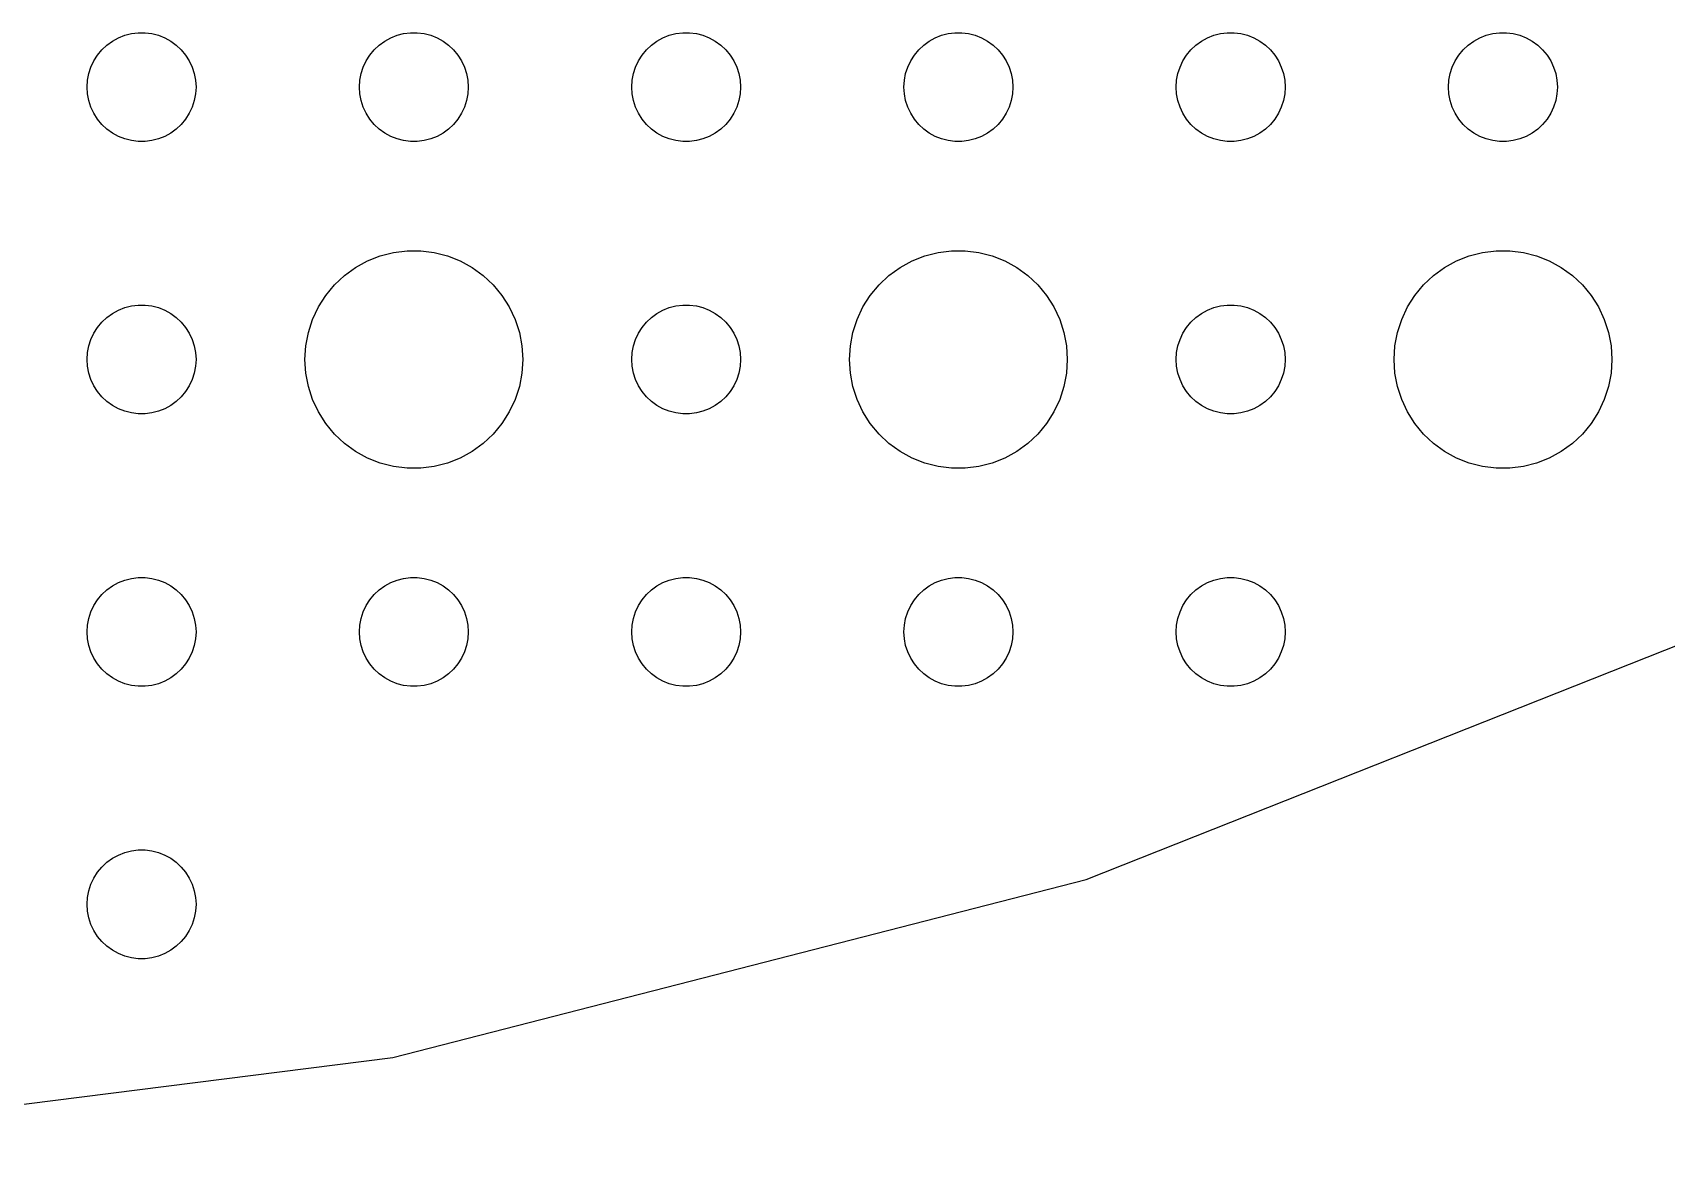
# Model space of a CAD drawing. Header units: metres. Extents: x -157 to 157, y -157 to 157.
# Drawn here: x 19.5 to 64.5, y -156.69 to -126 of the extents above; entities that cross this region are included whole.
import ezdxf

# ---------------------------------------------------------------- set-up
doc = ezdxf.new("R2010")
doc.units = ezdxf.units.M

msp = doc.modelspace()

# ---------------------------------------------------------------- linework, layer by layer
for p, q in [((21.4065, -126.473), (21.5439, -126.344)), ((21.5439, -126.344), (21.6963, -126.234)), ((21.6963, -126.234), (21.8613, -126.143)), ((21.8613, -126.143), (22.0365, -126.073)), ((22.0365, -126.073), (22.2189, -126.027)), ((22.2189, -126.027), (22.4058, -126.003)), ((22.4058, -126.003), (22.5942, -126.003)), ((22.5942, -126.003), (22.7811, -126.027)), ((22.7811, -126.027), (22.9635, -126.073)), ((22.9635, -126.073), (23.1387, -126.143)), ((23.1387, -126.143), (23.3037, -126.234)), ((23.3037, -126.234), (23.4561, -126.344)), ((23.4561, -126.344), (23.5934, -126.473)), ((28.9065, -126.473), (29.0439, -126.344)), ((29.0439, -126.344), (29.1963, -126.234)), ((29.1963, -126.234), (29.3613, -126.143)), ((29.3613, -126.143), (29.5365, -126.073)), ((29.5365, -126.073), (29.7189, -126.027)), ((29.7189, -126.027), (29.9058, -126.003)), ((29.9058, -126.003), (30.0942, -126.003)), ((30.0942, -126.003), (30.2811, -126.027)), ((30.2811, -126.027), (30.4635, -126.073)), ((30.4635, -126.073), (30.6387, -126.143)), ((30.6387, -126.143), (30.8037, -126.234)), ((30.8037, -126.234), (30.9561, -126.344)), ((30.9561, -126.344), (31.0934, -126.473)), ((36.4065, -126.473), (36.5439, -126.344)), ((36.5439, -126.344), (36.6963, -126.234)), ((36.6963, -126.234), (36.8613, -126.143)), ((36.8613, -126.143), (37.0365, -126.073)), ((37.0365, -126.073), (37.2189, -126.027)), ((37.2189, -126.027), (37.4058, -126.003)), ((37.4058, -126.003), (37.5942, -126.003)), ((37.5942, -126.003), (37.7811, -126.027)), ((37.7811, -126.027), (37.9635, -126.073)), ((37.9635, -126.073), (38.1387, -126.143)), ((38.1387, -126.143), (38.3037, -126.234)), ((38.3037, -126.234), (38.4561, -126.344)), ((38.4561, -126.344), (38.5934, -126.473)), ((43.9065, -126.473), (44.0439, -126.344)), ((44.0439, -126.344), (44.1963, -126.234)), ((44.1963, -126.234), (44.3613, -126.143)), ((44.3613, -126.143), (44.5365, -126.073)), ((44.5365, -126.073), (44.7189, -126.027)), ((44.7189, -126.027), (44.9058, -126.003)), ((44.9058, -126.003), (45.0942, -126.003)), ((45.0942, -126.003), (45.2811, -126.027)), ((45.2811, -126.027), (45.4635, -126.073)), ((45.4635, -126.073), (45.6387, -126.143)), ((45.6387, -126.143), (45.8037, -126.234)), ((45.8037, -126.234), (45.9561, -126.344)), ((45.9561, -126.344), (46.0934, -126.473)), ((51.4065, -126.473), (51.5439, -126.344)), ((51.5439, -126.344), (51.6963, -126.234)), ((51.6963, -126.234), (51.8613, -126.143)), ((51.8613, -126.143), (52.0365, -126.073)), ((52.0365, -126.073), (52.2189, -126.027)), ((52.2189, -126.027), (52.4058, -126.003)), ((52.4058, -126.003), (52.5942, -126.003)), ((52.5942, -126.003), (52.7811, -126.027)), ((52.7811, -126.027), (52.9635, -126.073)), ((52.9635, -126.073), (53.1387, -126.143)), ((53.1387, -126.143), (53.3037, -126.234)), ((53.3037, -126.234), (53.4561, -126.344)), ((53.4561, -126.344), (53.5934, -126.473)), ((58.9065, -126.473), (59.0439, -126.344)), ((59.0439, -126.344), (59.1963, -126.234)), ((59.1963, -126.234), (59.3613, -126.143)), ((59.3613, -126.143), (59.5365, -126.073)), ((59.5365, -126.073), (59.7189, -126.027)), ((59.7189, -126.027), (59.9058, -126.003)), ((59.9058, -126.003), (60.0942, -126.003)), ((60.0942, -126.003), (60.2811, -126.027)), ((60.2811, -126.027), (60.4635, -126.073)), ((60.4635, -126.073), (60.6387, -126.143)), ((60.6387, -126.143), (60.8037, -126.234)), ((60.8037, -126.234), (60.9561, -126.344)), ((60.9561, -126.344), (61.0934, -126.473)), ((21.1053, -126.948), (21.1855, -126.777)), ((21.1855, -126.777), (21.2865, -126.618)), ((21.2865, -126.618), (21.4065, -126.473)), ((23.5934, -126.473), (23.7135, -126.618)), ((23.7135, -126.618), (23.8145, -126.777)), ((23.8145, -126.777), (23.8947, -126.948)), ((28.6053, -126.948), (28.6855, -126.777)), ((28.6855, -126.777), (28.7865, -126.618)), ((28.7865, -126.618), (28.9065, -126.473)), ((31.0934, -126.473), (31.2135, -126.618)), ((31.2135, -126.618), (31.3145, -126.777)), ((31.3145, -126.777), (31.3947, -126.948)), ((36.1053, -126.948), (36.1855, -126.777)), ((36.1855, -126.777), (36.2865, -126.618)), ((36.2865, -126.618), (36.4065, -126.473)), ((38.5934, -126.473), (38.7135, -126.618)), ((38.7135, -126.618), (38.8145, -126.777)), ((38.8145, -126.777), (38.8947, -126.948)), ((43.6053, -126.948), (43.6855, -126.777)), ((43.6855, -126.777), (43.7865, -126.618)), ((43.7865, -126.618), (43.9065, -126.473)), ((46.0934, -126.473), (46.2135, -126.618)), ((46.2135, -126.618), (46.3145, -126.777)), ((46.3145, -126.777), (46.3947, -126.948)), ((51.1053, -126.948), (51.1855, -126.777)), ((51.1855, -126.777), (51.2865, -126.618)), ((51.2865, -126.618), (51.4065, -126.473)), ((53.5934, -126.473), (53.7135, -126.618)), ((53.7135, -126.618), (53.8145, -126.777)), ((53.8145, -126.777), (53.8947, -126.948)), ((58.6053, -126.948), (58.6855, -126.777)), ((58.6855, -126.777), (58.7865, -126.618)), ((58.7865, -126.618), (58.9065, -126.473)), ((61.0934, -126.473), (61.2135, -126.618)), ((61.2135, -126.618), (61.3145, -126.777)), ((61.3145, -126.777), (61.3947, -126.948)), ((21, -127.5), (21.0118, -127.312)), ((21.0118, -127.312), (21.0471, -127.127)), ((21.0471, -127.127), (21.1053, -126.948)), ((23.8947, -126.948), (23.9529, -127.127)), ((23.9529, -127.127), (23.9882, -127.312)), ((23.9882, -127.312), (24, -127.5)), ((28.5, -127.5), (28.5118, -127.312)), ((28.5118, -127.312), (28.5471, -127.127)), ((28.5471, -127.127), (28.6053, -126.948)), ((31.3947, -126.948), (31.4529, -127.127)), ((31.4529, -127.127), (31.4882, -127.312)), ((31.4882, -127.312), (31.5, -127.5)), ((36, -127.5), (36.0118, -127.312)), ((36.0118, -127.312), (36.0471, -127.127)), ((36.0471, -127.127), (36.1053, -126.948)), ((38.8947, -126.948), (38.9529, -127.127)), ((38.9529, -127.127), (38.9882, -127.312)), ((38.9882, -127.312), (39, -127.5)), ((43.5, -127.5), (43.5118, -127.312)), ((43.5118, -127.312), (43.5471, -127.127)), ((43.5471, -127.127), (43.6053, -126.948)), ((46.3947, -126.948), (46.4529, -127.127)), ((46.4529, -127.127), (46.4882, -127.312)), ((46.4882, -127.312), (46.5, -127.5)), ((51, -127.5), (51.0118, -127.312)), ((51.0118, -127.312), (51.0471, -127.127)), ((51.0471, -127.127), (51.1053, -126.948)), ((53.8947, -126.948), (53.9529, -127.127)), ((53.9529, -127.127), (53.9882, -127.312)), ((53.9882, -127.312), (54, -127.5)), ((58.5, -127.5), (58.5118, -127.312)), ((58.5118, -127.312), (58.5471, -127.127)), ((58.5471, -127.127), (58.6053, -126.948)), ((61.3947, -126.948), (61.4529, -127.127)), ((61.4529, -127.127), (61.4882, -127.312)), ((61.4882, -127.312), (61.5, -127.5)), ((21.0118, -127.688), (21, -127.5)), ((21.0471, -127.873), (21.0118, -127.688)), ((23.9882, -127.688), (23.9529, -127.873)), ((24, -127.5), (23.9882, -127.688)), ((28.5118, -127.688), (28.5, -127.5)), ((28.5471, -127.873), (28.5118, -127.688)), ((31.4882, -127.688), (31.4529, -127.873)), ((31.5, -127.5), (31.4882, -127.688)), ((36.0118, -127.688), (36, -127.5)), ((36.0471, -127.873), (36.0118, -127.688)), ((38.9882, -127.688), (38.9529, -127.873)), ((39, -127.5), (38.9882, -127.688)), ((43.5118, -127.688), (43.5, -127.5)), ((43.5471, -127.873), (43.5118, -127.688)), ((46.4882, -127.688), (46.4529, -127.873)), ((46.5, -127.5), (46.4882, -127.688)), ((51.0118, -127.688), (51, -127.5)), ((51.0471, -127.873), (51.0118, -127.688)), ((53.9882, -127.688), (53.9529, -127.873)), ((54, -127.5), (53.9882, -127.688)), ((58.5118, -127.688), (58.5, -127.5)), ((58.5471, -127.873), (58.5118, -127.688)), ((61.4882, -127.688), (61.4529, -127.873)), ((61.5, -127.5), (61.4882, -127.688)), ((21.1053, -128.052), (21.0471, -127.873)), ((21.1855, -128.223), (21.1053, -128.052)), ((21.2865, -128.382), (21.1855, -128.223)), ((23.8145, -128.223), (23.7135, -128.382)), ((23.8947, -128.052), (23.8145, -128.223)), ((23.9529, -127.873), (23.8947, -128.052)), ((28.6053, -128.052), (28.5471, -127.873)), ((28.6855, -128.223), (28.6053, -128.052)), ((28.7865, -128.382), (28.6855, -128.223)), ((31.3145, -128.223), (31.2135, -128.382)), ((31.3947, -128.052), (31.3145, -128.223)), ((31.4529, -127.873), (31.3947, -128.052)), ((36.1053, -128.052), (36.0471, -127.873)), ((36.1855, -128.223), (36.1053, -128.052)), ((36.2865, -128.382), (36.1855, -128.223)), ((38.8145, -128.223), (38.7135, -128.382)), ((38.8947, -128.052), (38.8145, -128.223)), ((38.9529, -127.873), (38.8947, -128.052)), ((43.6053, -128.052), (43.5471, -127.873)), ((43.6855, -128.223), (43.6053, -128.052)), ((43.7865, -128.382), (43.6855, -128.223)), ((46.3145, -128.223), (46.2135, -128.382)), ((46.3947, -128.052), (46.3145, -128.223)), ((46.4529, -127.873), (46.3947, -128.052)), ((51.1053, -128.052), (51.0471, -127.873)), ((51.1855, -128.223), (51.1053, -128.052)), ((51.2865, -128.382), (51.1855, -128.223)), ((53.8145, -128.223), (53.7135, -128.382)), ((53.8947, -128.052), (53.8145, -128.223)), ((53.9529, -127.873), (53.8947, -128.052)), ((58.6053, -128.052), (58.5471, -127.873)), ((58.6855, -128.223), (58.6053, -128.052)), ((58.7865, -128.382), (58.6855, -128.223)), ((61.3145, -128.223), (61.2135, -128.382)), ((61.3947, -128.052), (61.3145, -128.223)), ((61.4529, -127.873), (61.3947, -128.052)), ((21.4065, -128.527), (21.2865, -128.382)), ((21.5439, -128.656), (21.4065, -128.527)), ((21.6963, -128.766), (21.5439, -128.656)), ((23.4561, -128.656), (23.3037, -128.766)), ((23.5934, -128.527), (23.4561, -128.656)), ((23.7135, -128.382), (23.5934, -128.527)), ((28.9065, -128.527), (28.7865, -128.382)), ((29.0439, -128.656), (28.9065, -128.527)), ((29.1963, -128.766), (29.0439, -128.656)), ((30.9561, -128.656), (30.8037, -128.766)), ((31.0934, -128.527), (30.9561, -128.656)), ((31.2135, -128.382), (31.0934, -128.527)), ((36.4065, -128.527), (36.2865, -128.382)), ((36.5439, -128.656), (36.4065, -128.527)), ((36.6963, -128.766), (36.5439, -128.656)), ((38.4561, -128.656), (38.3037, -128.766)), ((38.5934, -128.527), (38.4561, -128.656)), ((38.7135, -128.382), (38.5934, -128.527)), ((43.9065, -128.527), (43.7865, -128.382)), ((44.0439, -128.656), (43.9065, -128.527)), ((44.1963, -128.766), (44.0439, -128.656)), ((45.9561, -128.656), (45.8037, -128.766)), ((46.0934, -128.527), (45.9561, -128.656)), ((46.2135, -128.382), (46.0934, -128.527)), ((51.4065, -128.527), (51.2865, -128.382)), ((51.5439, -128.656), (51.4065, -128.527)), ((51.6963, -128.766), (51.5439, -128.656)), ((53.4561, -128.656), (53.3037, -128.766)), ((53.5934, -128.527), (53.4561, -128.656)), ((53.7135, -128.382), (53.5934, -128.527)), ((58.9065, -128.527), (58.7865, -128.382)), ((59.0439, -128.656), (58.9065, -128.527)), ((59.1963, -128.766), (59.0439, -128.656)), ((60.9561, -128.656), (60.8037, -128.766)), ((61.0934, -128.527), (60.9561, -128.656)), ((61.2135, -128.382), (61.0934, -128.527)), ((21.8613, -128.857), (21.6963, -128.766)), ((22.0365, -128.927), (21.8613, -128.857)), ((22.2189, -128.973), (22.0365, -128.927)), ((22.4058, -128.997), (22.2189, -128.973)), ((22.5942, -128.997), (22.4058, -128.997)), ((22.7811, -128.973), (22.5942, -128.997)), ((22.9635, -128.927), (22.7811, -128.973)), ((23.1387, -128.857), (22.9635, -128.927)), ((23.3037, -128.766), (23.1387, -128.857)), ((29.3613, -128.857), (29.1963, -128.766)), ((29.5365, -128.927), (29.3613, -128.857)), ((29.7189, -128.973), (29.5365, -128.927)), ((29.9058, -128.997), (29.7189, -128.973)), ((30.0942, -128.997), (29.9058, -128.997)), ((30.2811, -128.973), (30.0942, -128.997)), ((30.4635, -128.927), (30.2811, -128.973)), ((30.6387, -128.857), (30.4635, -128.927)), ((30.8037, -128.766), (30.6387, -128.857)), ((36.8613, -128.857), (36.6963, -128.766)), ((37.0365, -128.927), (36.8613, -128.857)), ((37.2189, -128.973), (37.0365, -128.927)), ((37.4058, -128.997), (37.2189, -128.973)), ((37.5942, -128.997), (37.4058, -128.997)), ((37.7811, -128.973), (37.5942, -128.997)), ((37.9635, -128.927), (37.7811, -128.973)), ((38.1387, -128.857), (37.9635, -128.927)), ((38.3037, -128.766), (38.1387, -128.857)), ((44.3613, -128.857), (44.1963, -128.766)), ((44.5365, -128.927), (44.3613, -128.857)), ((44.7189, -128.973), (44.5365, -128.927)), ((44.9058, -128.997), (44.7189, -128.973)), ((45.0942, -128.997), (44.9058, -128.997)), ((45.2811, -128.973), (45.0942, -128.997)), ((45.4635, -128.927), (45.2811, -128.973)), ((45.6387, -128.857), (45.4635, -128.927)), ((45.8037, -128.766), (45.6387, -128.857)), ((51.8613, -128.857), (51.6963, -128.766)), ((52.0365, -128.927), (51.8613, -128.857)), ((52.2189, -128.973), (52.0365, -128.927)), ((52.4058, -128.997), (52.2189, -128.973)), ((52.5942, -128.997), (52.4058, -128.997)), ((52.7811, -128.973), (52.5942, -128.997)), ((52.9635, -128.927), (52.7811, -128.973)), ((53.1387, -128.857), (52.9635, -128.927)), ((53.3037, -128.766), (53.1387, -128.857)), ((59.3613, -128.857), (59.1963, -128.766)), ((59.5365, -128.927), (59.3613, -128.857)), ((59.7189, -128.973), (59.5365, -128.927)), ((59.9058, -128.997), (59.7189, -128.973)), ((60.0942, -128.997), (59.9058, -128.997)), ((60.2811, -128.973), (60.0942, -128.997)), ((60.4635, -128.927), (60.2811, -128.973)), ((60.6387, -128.857), (60.4635, -128.927)), ((60.8037, -128.766), (60.6387, -128.857)), ((28.3925, -132.467), (28.7227, -132.286)), ((28.7227, -132.286), (29.0729, -132.147)), ((29.0729, -132.147), (29.4379, -132.053)), ((29.4379, -132.053), (29.8116, -132.006)), ((29.8116, -132.006), (30.1884, -132.006)), ((30.1884, -132.006), (30.5621, -132.053)), ((30.5621, -132.053), (30.927, -132.147)), ((30.927, -132.147), (31.2773, -132.286)), ((31.2773, -132.286), (31.6075, -132.467)), ((43.3925, -132.467), (43.7227, -132.286)), ((43.7227, -132.286), (44.0729, -132.147)), ((44.0729, -132.147), (44.4379, -132.053)), ((44.4379, -132.053), (44.8116, -132.006)), ((44.8116, -132.006), (45.1884, -132.006)), ((45.1884, -132.006), (45.5621, -132.053)), ((45.5621, -132.053), (45.927, -132.147)), ((45.927, -132.147), (46.2773, -132.286)), ((46.2773, -132.286), (46.6075, -132.467)), ((58.3925, -132.467), (58.7227, -132.286)), ((58.7227, -132.286), (59.0729, -132.147)), ((59.0729, -132.147), (59.4379, -132.053)), ((59.4379, -132.053), (59.8116, -132.006)), ((59.8116, -132.006), (60.1884, -132.006)), ((60.1884, -132.006), (60.5621, -132.053)), ((60.5621, -132.053), (60.927, -132.147)), ((60.927, -132.147), (61.2773, -132.286)), ((61.2773, -132.286), (61.6075, -132.467)), ((27.8131, -132.946), (28.0877, -132.688)), ((28.0877, -132.688), (28.3925, -132.467)), ((31.6075, -132.467), (31.9123, -132.688)), ((31.9123, -132.688), (32.1869, -132.946)), ((42.8131, -132.946), (43.0877, -132.688)), ((43.0877, -132.688), (43.3925, -132.467)), ((46.6075, -132.467), (46.9123, -132.688)), ((46.9123, -132.688), (47.1869, -132.946)), ((57.8131, -132.946), (58.0877, -132.688)), ((58.0877, -132.688), (58.3925, -132.467)), ((61.6075, -132.467), (61.9123, -132.688)), ((61.9123, -132.688), (62.1869, -132.946)), ((27.5729, -133.237), (27.8131, -132.946)), ((32.1869, -132.946), (32.427, -133.237)), ((42.5729, -133.237), (42.8131, -132.946)), ((47.1869, -132.946), (47.427, -133.237)), ((57.5729, -133.237), (57.8131, -132.946)), ((62.1869, -132.946), (62.427, -133.237)), ((21.6963, -133.734), (21.8613, -133.643)), ((21.8613, -133.643), (22.0365, -133.573)), ((22.0365, -133.573), (22.2189, -133.527)), ((22.2189, -133.527), (22.4058, -133.503)), ((22.4058, -133.503), (22.5942, -133.503)), ((22.5942, -133.503), (22.7811, -133.527)), ((22.7811, -133.527), (22.9635, -133.573)), ((22.9635, -133.573), (23.1387, -133.643)), ((23.1387, -133.643), (23.3037, -133.734)), ((27.2107, -133.896), (27.3711, -133.555)), ((27.3711, -133.555), (27.5729, -133.237)), ((32.427, -133.237), (32.6289, -133.555)), ((32.6289, -133.555), (32.7893, -133.896)), ((36.6963, -133.734), (36.8613, -133.643)), ((36.8613, -133.643), (37.0365, -133.573)), ((37.0365, -133.573), (37.2189, -133.527)), ((37.2189, -133.527), (37.4058, -133.503)), ((37.4058, -133.503), (37.5942, -133.503)), ((37.5942, -133.503), (37.7811, -133.527)), ((37.7811, -133.527), (37.9635, -133.573)), ((37.9635, -133.573), (38.1387, -133.643)), ((38.1387, -133.643), (38.3037, -133.734)), ((42.2107, -133.896), (42.3711, -133.555)), ((42.3711, -133.555), (42.5729, -133.237)), ((47.427, -133.237), (47.6289, -133.555)), ((47.6289, -133.555), (47.7893, -133.896)), ((51.6963, -133.734), (51.8613, -133.643)), ((51.8613, -133.643), (52.0365, -133.573)), ((52.0365, -133.573), (52.2189, -133.527)), ((52.2189, -133.527), (52.4058, -133.503)), ((52.4058, -133.503), (52.5942, -133.503)), ((52.5942, -133.503), (52.7811, -133.527)), ((52.7811, -133.527), (52.9635, -133.573)), ((52.9635, -133.573), (53.1387, -133.643)), ((53.1387, -133.643), (53.3037, -133.734)), ((57.2107, -133.896), (57.3711, -133.555)), ((57.3711, -133.555), (57.5729, -133.237)), ((62.427, -133.237), (62.6289, -133.555)), ((62.6289, -133.555), (62.7893, -133.896)), ((21.2865, -134.118), (21.4065, -133.973)), ((21.4065, -133.973), (21.5439, -133.844)), ((21.5439, -133.844), (21.6963, -133.734)), ((23.3037, -133.734), (23.4561, -133.844)), ((23.4561, -133.844), (23.5934, -133.973)), ((23.5934, -133.973), (23.7135, -134.118)), ((27.0942, -134.254), (27.2107, -133.896)), ((32.7893, -133.896), (32.9057, -134.254)), ((36.2865, -134.118), (36.4065, -133.973)), ((36.4065, -133.973), (36.5439, -133.844)), ((36.5439, -133.844), (36.6963, -133.734)), ((38.3037, -133.734), (38.4561, -133.844)), ((38.4561, -133.844), (38.5934, -133.973)), ((38.5934, -133.973), (38.7135, -134.118)), ((42.0942, -134.254), (42.2107, -133.896)), ((47.7893, -133.896), (47.9057, -134.254)), ((51.2865, -134.118), (51.4065, -133.973)), ((51.4065, -133.973), (51.5439, -133.844)), ((51.5439, -133.844), (51.6963, -133.734)), ((53.3037, -133.734), (53.4561, -133.844)), ((53.4561, -133.844), (53.5934, -133.973)), ((53.5934, -133.973), (53.7135, -134.118)), ((57.0942, -134.254), (57.2107, -133.896)), ((62.7893, -133.896), (62.9057, -134.254)), ((21.0471, -134.627), (21.1053, -134.448)), ((21.1053, -134.448), (21.1855, -134.277)), ((21.1855, -134.277), (21.2865, -134.118)), ((23.7135, -134.118), (23.8145, -134.277)), ((23.8145, -134.277), (23.8947, -134.448)), ((23.8947, -134.448), (23.9529, -134.627)), ((27.0237, -134.624), (27.0942, -134.254)), ((32.9057, -134.254), (32.9763, -134.624)), ((36.0471, -134.627), (36.1053, -134.448)), ((36.1053, -134.448), (36.1855, -134.277)), ((36.1855, -134.277), (36.2865, -134.118)), ((38.7135, -134.118), (38.8145, -134.277)), ((38.8145, -134.277), (38.8947, -134.448)), ((38.8947, -134.448), (38.9529, -134.627)), ((42.0237, -134.624), (42.0942, -134.254)), ((47.9057, -134.254), (47.9763, -134.624)), ((51.0471, -134.627), (51.1053, -134.448)), ((51.1053, -134.448), (51.1855, -134.277)), ((51.1855, -134.277), (51.2865, -134.118)), ((53.7135, -134.118), (53.8145, -134.277)), ((53.8145, -134.277), (53.8947, -134.448)), ((53.8947, -134.448), (53.9529, -134.627)), ((57.0237, -134.624), (57.0942, -134.254)), ((62.9057, -134.254), (62.9763, -134.624)), ((21, -135), (21.0118, -134.812)), ((21.0118, -135.188), (21, -135)), ((21.0118, -134.812), (21.0471, -134.627)), ((23.9529, -134.627), (23.9882, -134.812)), ((23.9882, -134.812), (24, -135)), ((24, -135), (23.9882, -135.188)), ((27, -135), (27.0237, -134.624)), ((27.0237, -135.376), (27, -135)), ((32.9763, -134.624), (33, -135)), ((33, -135), (32.9763, -135.376)), ((36, -135), (36.0118, -134.812)), ((36.0118, -135.188), (36, -135)), ((36.0118, -134.812), (36.0471, -134.627)), ((38.9529, -134.627), (38.9882, -134.812)), ((38.9882, -134.812), (39, -135)), ((39, -135), (38.9882, -135.188)), ((42, -135), (42.0237, -134.624)), ((42.0237, -135.376), (42, -135)), ((47.9763, -134.624), (48, -135)), ((48, -135), (47.9763, -135.376)), ((51, -135), (51.0118, -134.812)), ((51.0118, -135.188), (51, -135)), ((51.0118, -134.812), (51.0471, -134.627)), ((53.9529, -134.627), (53.9882, -134.812)), ((53.9882, -134.812), (54, -135)), ((54, -135), (53.9882, -135.188)), ((57, -135), (57.0237, -134.624)), ((57.0237, -135.376), (57, -135)), ((62.9763, -134.624), (63, -135)), ((63, -135), (62.9763, -135.376)), ((21.0471, -135.373), (21.0118, -135.188)), ((21.1053, -135.552), (21.0471, -135.373)), ((23.9529, -135.373), (23.8947, -135.552)), ((23.9882, -135.188), (23.9529, -135.373)), ((27.0942, -135.746), (27.0237, -135.376)), ((32.9763, -135.376), (32.9057, -135.746)), ((36.0471, -135.373), (36.0118, -135.188)), ((36.1053, -135.552), (36.0471, -135.373)), ((38.9529, -135.373), (38.8947, -135.552)), ((38.9882, -135.188), (38.9529, -135.373)), ((42.0942, -135.746), (42.0237, -135.376)), ((47.9763, -135.376), (47.9057, -135.746)), ((51.0471, -135.373), (51.0118, -135.188)), ((51.1053, -135.552), (51.0471, -135.373)), ((53.9529, -135.373), (53.8947, -135.552)), ((53.9882, -135.188), (53.9529, -135.373)), ((57.0942, -135.746), (57.0237, -135.376)), ((62.9763, -135.376), (62.9057, -135.746)), ((21.1855, -135.723), (21.1053, -135.552)), ((21.2865, -135.882), (21.1855, -135.723)), ((21.4065, -136.027), (21.2865, -135.882)), ((23.7135, -135.882), (23.5934, -136.027)), ((23.8145, -135.723), (23.7135, -135.882)), ((23.8947, -135.552), (23.8145, -135.723)), ((27.2107, -136.104), (27.0942, -135.746)), ((32.9057, -135.746), (32.7893, -136.104)), ((36.1855, -135.723), (36.1053, -135.552)), ((36.2865, -135.882), (36.1855, -135.723)), ((36.4065, -136.027), (36.2865, -135.882)), ((38.7135, -135.882), (38.5934, -136.027)), ((38.8145, -135.723), (38.7135, -135.882)), ((38.8947, -135.552), (38.8145, -135.723)), ((42.2107, -136.104), (42.0942, -135.746)), ((47.9057, -135.746), (47.7893, -136.104)), ((51.1855, -135.723), (51.1053, -135.552)), ((51.2865, -135.882), (51.1855, -135.723)), ((51.4065, -136.027), (51.2865, -135.882)), ((53.7135, -135.882), (53.5934, -136.027)), ((53.8145, -135.723), (53.7135, -135.882)), ((53.8947, -135.552), (53.8145, -135.723)), ((57.2107, -136.104), (57.0942, -135.746)), ((62.9057, -135.746), (62.7893, -136.104)), ((21.5439, -136.156), (21.4065, -136.027)), ((21.6963, -136.266), (21.5439, -136.156)), ((21.8613, -136.357), (21.6963, -136.266)), ((23.3037, -136.266), (23.1387, -136.357)), ((23.4561, -136.156), (23.3037, -136.266)), ((23.5934, -136.027), (23.4561, -136.156)), ((27.3711, -136.445), (27.2107, -136.104)), ((32.7893, -136.104), (32.6289, -136.445)), ((36.5439, -136.156), (36.4065, -136.027)), ((36.6963, -136.266), (36.5439, -136.156)), ((36.8613, -136.357), (36.6963, -136.266)), ((38.3037, -136.266), (38.1387, -136.357)), ((38.4561, -136.156), (38.3037, -136.266)), ((38.5934, -136.027), (38.4561, -136.156)), ((42.3711, -136.445), (42.2107, -136.104)), ((47.7893, -136.104), (47.6289, -136.445)), ((51.5439, -136.156), (51.4065, -136.027)), ((51.6963, -136.266), (51.5439, -136.156)), ((51.8613, -136.357), (51.6963, -136.266)), ((53.3037, -136.266), (53.1387, -136.357)), ((53.4561, -136.156), (53.3037, -136.266)), ((53.5934, -136.027), (53.4561, -136.156)), ((57.3711, -136.445), (57.2107, -136.104)), ((62.7893, -136.104), (62.6289, -136.445)), ((22.0365, -136.427), (21.8613, -136.357)), ((22.2189, -136.473), (22.0365, -136.427)), ((22.4058, -136.497), (22.2189, -136.473)), ((22.5942, -136.497), (22.4058, -136.497)), ((22.7811, -136.473), (22.5942, -136.497)), ((22.9635, -136.427), (22.7811, -136.473)), ((23.1387, -136.357), (22.9635, -136.427)), ((27.5729, -136.763), (27.3711, -136.445)), ((27.8131, -137.054), (27.5729, -136.763)), ((32.427, -136.763), (32.1869, -137.054)), ((32.6289, -136.445), (32.427, -136.763)), ((37.0365, -136.427), (36.8613, -136.357)), ((37.2189, -136.473), (37.0365, -136.427)), ((37.4058, -136.497), (37.2189, -136.473)), ((37.5942, -136.497), (37.4058, -136.497)), ((37.7811, -136.473), (37.5942, -136.497)), ((37.9635, -136.427), (37.7811, -136.473)), ((38.1387, -136.357), (37.9635, -136.427)), ((42.5729, -136.763), (42.3711, -136.445)), ((42.8131, -137.054), (42.5729, -136.763)), ((47.427, -136.763), (47.1869, -137.054)), ((47.6289, -136.445), (47.427, -136.763)), ((52.0365, -136.427), (51.8613, -136.357)), ((52.2189, -136.473), (52.0365, -136.427)), ((52.4058, -136.497), (52.2189, -136.473)), ((52.5942, -136.497), (52.4058, -136.497)), ((52.7811, -136.473), (52.5942, -136.497)), ((52.9635, -136.427), (52.7811, -136.473)), ((53.1387, -136.357), (52.9635, -136.427)), ((57.5729, -136.763), (57.3711, -136.445)), ((57.8131, -137.054), (57.5729, -136.763)), ((62.427, -136.763), (62.1869, -137.054)), ((62.6289, -136.445), (62.427, -136.763)), ((28.0877, -137.312), (27.8131, -137.054)), ((32.1869, -137.054), (31.9123, -137.312)), ((43.0877, -137.312), (42.8131, -137.054)), ((47.1869, -137.054), (46.9123, -137.312)), ((58.0877, -137.312), (57.8131, -137.054)), ((62.1869, -137.054), (61.9123, -137.312)), ((28.3925, -137.533), (28.0877, -137.312)), ((28.7227, -137.714), (28.3925, -137.533)), ((31.6075, -137.533), (31.2773, -137.714)), ((31.9123, -137.312), (31.6075, -137.533)), ((43.3925, -137.533), (43.0877, -137.312)), ((43.7227, -137.714), (43.3925, -137.533)), ((46.6075, -137.533), (46.2773, -137.714)), ((46.9123, -137.312), (46.6075, -137.533)), ((58.3925, -137.533), (58.0877, -137.312)), ((58.7227, -137.714), (58.3925, -137.533)), ((61.6075, -137.533), (61.2773, -137.714)), ((61.9123, -137.312), (61.6075, -137.533)), ((29.0729, -137.853), (28.7227, -137.714)), ((29.4379, -137.947), (29.0729, -137.853)), ((29.8116, -137.994), (29.4379, -137.947)), ((30.1884, -137.994), (29.8116, -137.994)), ((30.5621, -137.947), (30.1884, -137.994)), ((30.927, -137.853), (30.5621, -137.947)), ((31.2773, -137.714), (30.927, -137.853)), ((44.0729, -137.853), (43.7227, -137.714)), ((44.4379, -137.947), (44.0729, -137.853)), ((44.8116, -137.994), (44.4379, -137.947)), ((45.1884, -137.994), (44.8116, -137.994)), ((45.5621, -137.947), (45.1884, -137.994)), ((45.927, -137.853), (45.5621, -137.947)), ((46.2773, -137.714), (45.927, -137.853)), ((59.0729, -137.853), (58.7227, -137.714)), ((59.4379, -137.947), (59.0729, -137.853)), ((59.8116, -137.994), (59.4379, -137.947)), ((60.1884, -137.994), (59.8116, -137.994)), ((60.5621, -137.947), (60.1884, -137.994)), ((60.927, -137.853), (60.5621, -137.947)), ((61.2773, -137.714), (60.927, -137.853)), ((21.5439, -141.344), (21.6963, -141.234)), ((21.6963, -141.234), (21.8613, -141.143)), ((21.8613, -141.143), (22.0365, -141.073)), ((22.0365, -141.073), (22.2189, -141.027)), ((22.2189, -141.027), (22.4058, -141.003)), ((22.4058, -141.003), (22.5942, -141.003)), ((22.5942, -141.003), (22.7811, -141.027)), ((22.7811, -141.027), (22.9635, -141.073)), ((22.9635, -141.073), (23.1387, -141.143)), ((23.1387, -141.143), (23.3037, -141.234)), ((23.3037, -141.234), (23.4561, -141.344)), ((29.0439, -141.344), (29.1963, -141.234)), ((29.1963, -141.234), (29.3613, -141.143)), ((29.3613, -141.143), (29.5365, -141.073)), ((29.5365, -141.073), (29.7189, -141.027)), ((29.7189, -141.027), (29.9058, -141.003)), ((29.9058, -141.003), (30.0942, -141.003)), ((30.0942, -141.003), (30.2811, -141.027)), ((30.2811, -141.027), (30.4635, -141.073)), ((30.4635, -141.073), (30.6387, -141.143)), ((30.6387, -141.143), (30.8037, -141.234)), ((30.8037, -141.234), (30.9561, -141.344)), ((36.5439, -141.344), (36.6963, -141.234)), ((36.6963, -141.234), (36.8613, -141.143)), ((36.8613, -141.143), (37.0365, -141.073)), ((37.0365, -141.073), (37.2189, -141.027)), ((37.2189, -141.027), (37.4058, -141.003)), ((37.4058, -141.003), (37.5942, -141.003)), ((37.5942, -141.003), (37.7811, -141.027)), ((37.7811, -141.027), (37.9635, -141.073)), ((37.9635, -141.073), (38.1387, -141.143)), ((38.1387, -141.143), (38.3037, -141.234)), ((38.3037, -141.234), (38.4561, -141.344)), ((44.0439, -141.344), (44.1963, -141.234)), ((44.1963, -141.234), (44.3613, -141.143)), ((44.3613, -141.143), (44.5365, -141.073)), ((44.5365, -141.073), (44.7189, -141.027)), ((44.7189, -141.027), (44.9058, -141.003)), ((44.9058, -141.003), (45.0942, -141.003)), ((45.0942, -141.003), (45.2811, -141.027)), ((45.2811, -141.027), (45.4635, -141.073)), ((45.4635, -141.073), (45.6387, -141.143)), ((45.6387, -141.143), (45.8037, -141.234)), ((45.8037, -141.234), (45.9561, -141.344)), ((51.5439, -141.344), (51.6963, -141.234)), ((51.6963, -141.234), (51.8613, -141.143)), ((51.8613, -141.143), (52.0365, -141.073)), ((52.0365, -141.073), (52.2189, -141.027)), ((52.2189, -141.027), (52.4058, -141.003)), ((52.4058, -141.003), (52.5942, -141.003)), ((52.5942, -141.003), (52.7811, -141.027)), ((52.7811, -141.027), (52.9635, -141.073)), ((52.9635, -141.073), (53.1387, -141.143)), ((53.1387, -141.143), (53.3037, -141.234)), ((53.3037, -141.234), (53.4561, -141.344)), ((21.1855, -141.777), (21.2865, -141.618)), ((21.2865, -141.618), (21.4065, -141.473)), ((21.4065, -141.473), (21.5439, -141.344)), ((23.4561, -141.344), (23.5934, -141.473)), ((23.5934, -141.473), (23.7135, -141.618)), ((23.7135, -141.618), (23.8145, -141.777)), ((28.6855, -141.777), (28.7865, -141.618)), ((28.7865, -141.618), (28.9065, -141.473)), ((28.9065, -141.473), (29.0439, -141.344)), ((30.9561, -141.344), (31.0934, -141.473)), ((31.0934, -141.473), (31.2135, -141.618)), ((31.2135, -141.618), (31.3145, -141.777)), ((36.1855, -141.777), (36.2865, -141.618)), ((36.2865, -141.618), (36.4065, -141.473)), ((36.4065, -141.473), (36.5439, -141.344)), ((38.4561, -141.344), (38.5934, -141.473)), ((38.5934, -141.473), (38.7135, -141.618)), ((38.7135, -141.618), (38.8145, -141.777)), ((43.6855, -141.777), (43.7865, -141.618)), ((43.7865, -141.618), (43.9065, -141.473)), ((43.9065, -141.473), (44.0439, -141.344)), ((45.9561, -141.344), (46.0934, -141.473)), ((46.0934, -141.473), (46.2135, -141.618)), ((46.2135, -141.618), (46.3145, -141.777)), ((51.1855, -141.777), (51.2865, -141.618)), ((51.2865, -141.618), (51.4065, -141.473)), ((51.4065, -141.473), (51.5439, -141.344)), ((53.4561, -141.344), (53.5934, -141.473)), ((53.5934, -141.473), (53.7135, -141.618)), ((53.7135, -141.618), (53.8145, -141.777)), ((21.0118, -142.312), (21.0471, -142.127)), ((21.0471, -142.127), (21.1053, -141.948)), ((21.1053, -141.948), (21.1855, -141.777)), ((23.8145, -141.777), (23.8947, -141.948)), ((23.8947, -141.948), (23.9529, -142.127)), ((23.9529, -142.127), (23.9882, -142.312)), ((28.5118, -142.312), (28.5471, -142.127)), ((28.5471, -142.127), (28.6053, -141.948)), ((28.6053, -141.948), (28.6855, -141.777)), ((31.3145, -141.777), (31.3947, -141.948)), ((31.3947, -141.948), (31.4529, -142.127)), ((31.4529, -142.127), (31.4882, -142.312)), ((36.0118, -142.312), (36.0471, -142.127)), ((36.0471, -142.127), (36.1053, -141.948)), ((36.1053, -141.948), (36.1855, -141.777)), ((38.8145, -141.777), (38.8947, -141.948)), ((38.8947, -141.948), (38.9529, -142.127)), ((38.9529, -142.127), (38.9882, -142.312)), ((43.5118, -142.312), (43.5471, -142.127)), ((43.5471, -142.127), (43.6053, -141.948)), ((43.6053, -141.948), (43.6855, -141.777)), ((46.3145, -141.777), (46.3947, -141.948)), ((46.3947, -141.948), (46.4529, -142.127)), ((46.4529, -142.127), (46.4882, -142.312)), ((48.5157, -149.316), (66.8474, -142.058)), ((51.0118, -142.312), (51.0471, -142.127)), ((51.0471, -142.127), (51.1053, -141.948)), ((51.1053, -141.948), (51.1855, -141.777)), ((53.8145, -141.777), (53.8947, -141.948)), ((53.8947, -141.948), (53.9529, -142.127)), ((53.9529, -142.127), (53.9882, -142.312)), ((21, -142.5), (21.0118, -142.312)), ((21.0118, -142.688), (21, -142.5)), ((23.9882, -142.312), (24, -142.5)), ((24, -142.5), (23.9882, -142.688)), ((28.5, -142.5), (28.5118, -142.312)), ((28.5118, -142.688), (28.5, -142.5)), ((31.4882, -142.312), (31.5, -142.5)), ((31.5, -142.5), (31.4882, -142.688)), ((36, -142.5), (36.0118, -142.312)), ((36.0118, -142.688), (36, -142.5)), ((38.9882, -142.312), (39, -142.5)), ((39, -142.5), (38.9882, -142.688)), ((43.5, -142.5), (43.5118, -142.312)), ((43.5118, -142.688), (43.5, -142.5)), ((46.4882, -142.312), (46.5, -142.5)), ((46.5, -142.5), (46.4882, -142.688)), ((51, -142.5), (51.0118, -142.312)), ((51.0118, -142.688), (51, -142.5)), ((53.9882, -142.312), (54, -142.5)), ((54, -142.5), (53.9882, -142.688)), ((21.0471, -142.873), (21.0118, -142.688)), ((21.1053, -143.052), (21.0471, -142.873)), ((21.1855, -143.223), (21.1053, -143.052)), ((23.8947, -143.052), (23.8145, -143.223)), ((23.9529, -142.873), (23.8947, -143.052)), ((23.9882, -142.688), (23.9529, -142.873)), ((28.5471, -142.873), (28.5118, -142.688)), ((28.6053, -143.052), (28.5471, -142.873)), ((28.6855, -143.223), (28.6053, -143.052)), ((31.3947, -143.052), (31.3145, -143.223)), ((31.4529, -142.873), (31.3947, -143.052)), ((31.4882, -142.688), (31.4529, -142.873)), ((36.0471, -142.873), (36.0118, -142.688)), ((36.1053, -143.052), (36.0471, -142.873)), ((36.1855, -143.223), (36.1053, -143.052)), ((38.8947, -143.052), (38.8145, -143.223)), ((38.9529, -142.873), (38.8947, -143.052)), ((38.9882, -142.688), (38.9529, -142.873)), ((43.5471, -142.873), (43.5118, -142.688)), ((43.6053, -143.052), (43.5471, -142.873)), ((43.6855, -143.223), (43.6053, -143.052)), ((46.3947, -143.052), (46.3145, -143.223)), ((46.4529, -142.873), (46.3947, -143.052)), ((46.4882, -142.688), (46.4529, -142.873)), ((51.0471, -142.873), (51.0118, -142.688)), ((51.1053, -143.052), (51.0471, -142.873)), ((51.1855, -143.223), (51.1053, -143.052)), ((53.8947, -143.052), (53.8145, -143.223)), ((53.9529, -142.873), (53.8947, -143.052)), ((53.9882, -142.688), (53.9529, -142.873)), ((21.2865, -143.382), (21.1855, -143.223)), ((21.4065, -143.527), (21.2865, -143.382)), ((21.5439, -143.656), (21.4065, -143.527)), ((23.5934, -143.527), (23.4561, -143.656)), ((23.7135, -143.382), (23.5934, -143.527)), ((23.8145, -143.223), (23.7135, -143.382)), ((28.7865, -143.382), (28.6855, -143.223)), ((28.9065, -143.527), (28.7865, -143.382)), ((29.0439, -143.656), (28.9065, -143.527)), ((31.0934, -143.527), (30.9561, -143.656)), ((31.2135, -143.382), (31.0934, -143.527)), ((31.3145, -143.223), (31.2135, -143.382)), ((36.2865, -143.382), (36.1855, -143.223)), ((36.4065, -143.527), (36.2865, -143.382)), ((36.5439, -143.656), (36.4065, -143.527)), ((38.5934, -143.527), (38.4561, -143.656)), ((38.7135, -143.382), (38.5934, -143.527)), ((38.8145, -143.223), (38.7135, -143.382)), ((43.7865, -143.382), (43.6855, -143.223)), ((43.9065, -143.527), (43.7865, -143.382)), ((44.0439, -143.656), (43.9065, -143.527)), ((46.0934, -143.527), (45.9561, -143.656)), ((46.2135, -143.382), (46.0934, -143.527)), ((46.3145, -143.223), (46.2135, -143.382)), ((51.2865, -143.382), (51.1855, -143.223)), ((51.4065, -143.527), (51.2865, -143.382)), ((51.5439, -143.656), (51.4065, -143.527)), ((53.5934, -143.527), (53.4561, -143.656)), ((53.7135, -143.382), (53.5934, -143.527)), ((53.8145, -143.223), (53.7135, -143.382)), ((21.6963, -143.766), (21.5439, -143.656)), ((21.8613, -143.857), (21.6963, -143.766)), ((22.0365, -143.927), (21.8613, -143.857)), ((22.2189, -143.973), (22.0365, -143.927)), ((22.4058, -143.997), (22.2189, -143.973)), ((22.5942, -143.997), (22.4058, -143.997)), ((22.7811, -143.973), (22.5942, -143.997)), ((22.9635, -143.927), (22.7811, -143.973)), ((23.1387, -143.857), (22.9635, -143.927)), ((23.3037, -143.766), (23.1387, -143.857)), ((23.4561, -143.656), (23.3037, -143.766)), ((29.1963, -143.766), (29.0439, -143.656)), ((29.3613, -143.857), (29.1963, -143.766)), ((29.5365, -143.927), (29.3613, -143.857)), ((29.7189, -143.973), (29.5365, -143.927)), ((29.9058, -143.997), (29.7189, -143.973)), ((30.0942, -143.997), (29.9058, -143.997)), ((30.2811, -143.973), (30.0942, -143.997)), ((30.4635, -143.927), (30.2811, -143.973)), ((30.6387, -143.857), (30.4635, -143.927)), ((30.8037, -143.766), (30.6387, -143.857)), ((30.9561, -143.656), (30.8037, -143.766)), ((36.6963, -143.766), (36.5439, -143.656)), ((36.8613, -143.857), (36.6963, -143.766)), ((37.0365, -143.927), (36.8613, -143.857)), ((37.2189, -143.973), (37.0365, -143.927)), ((37.4058, -143.997), (37.2189, -143.973)), ((37.5942, -143.997), (37.4058, -143.997)), ((37.7811, -143.973), (37.5942, -143.997)), ((37.9635, -143.927), (37.7811, -143.973)), ((38.1387, -143.857), (37.9635, -143.927)), ((38.3037, -143.766), (38.1387, -143.857)), ((38.4561, -143.656), (38.3037, -143.766)), ((44.1963, -143.766), (44.0439, -143.656)), ((44.3613, -143.857), (44.1963, -143.766)), ((44.5365, -143.927), (44.3613, -143.857)), ((44.7189, -143.973), (44.5365, -143.927)), ((44.9058, -143.997), (44.7189, -143.973)), ((45.0942, -143.997), (44.9058, -143.997)), ((45.2811, -143.973), (45.0942, -143.997)), ((45.4635, -143.927), (45.2811, -143.973)), ((45.6387, -143.857), (45.4635, -143.927)), ((45.8037, -143.766), (45.6387, -143.857)), ((45.9561, -143.656), (45.8037, -143.766)), ((51.6963, -143.766), (51.5439, -143.656)), ((51.8613, -143.857), (51.6963, -143.766)), ((52.0365, -143.927), (51.8613, -143.857)), ((52.2189, -143.973), (52.0365, -143.927)), ((52.4058, -143.997), (52.2189, -143.973)), ((52.5942, -143.997), (52.4058, -143.997)), ((52.7811, -143.973), (52.5942, -143.997)), ((52.9635, -143.927), (52.7811, -143.973)), ((53.1387, -143.857), (52.9635, -143.927)), ((53.3037, -143.766), (53.1387, -143.857)), ((53.4561, -143.656), (53.3037, -143.766)), ((21.4065, -148.973), (21.5439, -148.844)), ((21.5439, -148.844), (21.6963, -148.734)), ((21.6963, -148.734), (21.8613, -148.643)), ((21.8613, -148.643), (22.0365, -148.573)), ((22.0365, -148.573), (22.2189, -148.527)), ((22.2189, -148.527), (22.4058, -148.503)), ((22.4058, -148.503), (22.5942, -148.503)), ((22.5942, -148.503), (22.7811, -148.527)), ((22.7811, -148.527), (22.9635, -148.573)), ((22.9635, -148.573), (23.1387, -148.643)), ((23.1387, -148.643), (23.3037, -148.734)), ((23.3037, -148.734), (23.4561, -148.844)), ((23.4561, -148.844), (23.5934, -148.973)), ((21.1053, -149.448), (21.1855, -149.277)), ((21.1855, -149.277), (21.2865, -149.118)), ((21.2865, -149.118), (21.4065, -148.973)), ((23.5934, -148.973), (23.7135, -149.118)), ((23.7135, -149.118), (23.8145, -149.277)), ((23.8145, -149.277), (23.8947, -149.448)), ((29.4189, -154.219), (48.5157, -149.316)), ((21, -150), (21.0118, -149.812)), ((21.0118, -149.812), (21.0471, -149.627)), ((21.0471, -149.627), (21.1053, -149.448)), ((23.8947, -149.448), (23.9529, -149.627)), ((23.9529, -149.627), (23.9882, -149.812)), ((23.9882, -149.812), (24, -150)), ((21.0118, -150.188), (21, -150)), ((21.0471, -150.373), (21.0118, -150.188)), ((23.9882, -150.188), (23.9529, -150.373)), ((24, -150), (23.9882, -150.188)), ((21.1053, -150.552), (21.0471, -150.373)), ((21.1855, -150.723), (21.1053, -150.552)), ((21.2865, -150.882), (21.1855, -150.723)), ((23.8145, -150.723), (23.7135, -150.882)), ((23.8947, -150.552), (23.8145, -150.723)), ((23.9529, -150.373), (23.8947, -150.552)), ((21.4065, -151.027), (21.2865, -150.882)), ((21.5439, -151.156), (21.4065, -151.027)), ((21.6963, -151.266), (21.5439, -151.156)), ((23.4561, -151.156), (23.3037, -151.266)), ((23.5934, -151.027), (23.4561, -151.156)), ((23.7135, -150.882), (23.5934, -151.027)), ((21.8613, -151.357), (21.6963, -151.266)), ((22.0365, -151.427), (21.8613, -151.357)), ((22.2189, -151.473), (22.0365, -151.427)), ((22.4058, -151.497), (22.2189, -151.473)), ((22.5942, -151.497), (22.4058, -151.497)), ((22.7811, -151.473), (22.5942, -151.497)), ((22.9635, -151.427), (22.7811, -151.473)), ((23.1387, -151.357), (22.9635, -151.427)), ((23.3037, -151.266), (23.1387, -151.357)), ((9.85811, -156.69), (29.4189, -154.219))]:
    msp.add_line(p, q)

doc.saveas('drawing.dxf')
